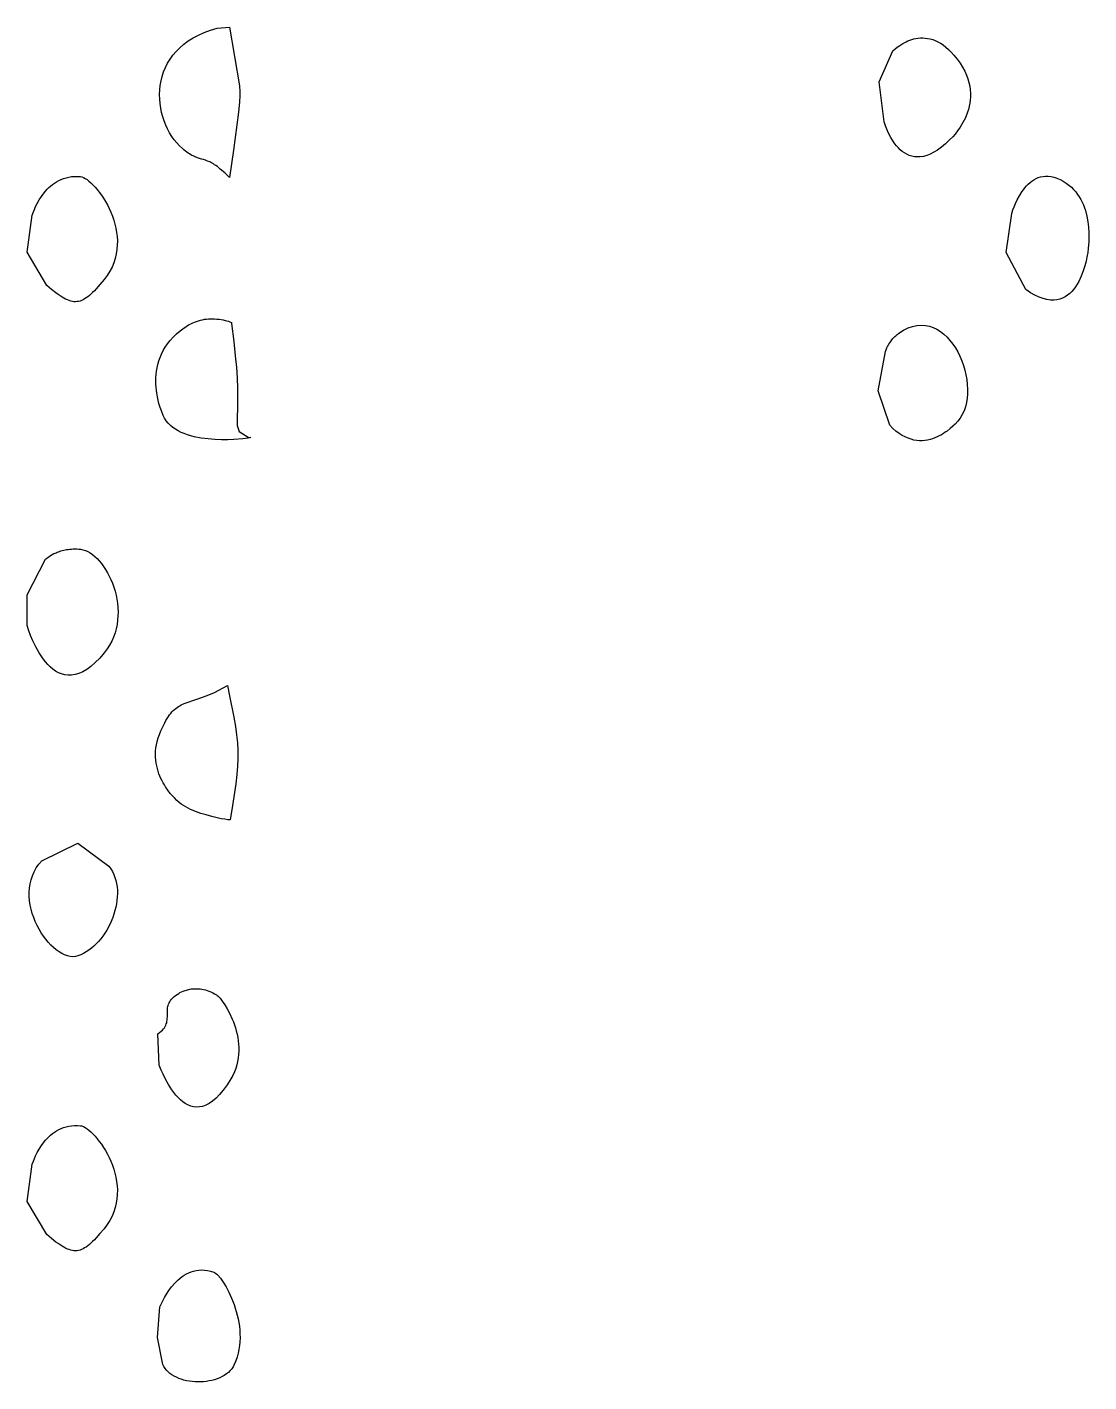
# Model space of a CAD drawing. Header units: millimetres. Extents: x 73 to 173, y -160 to -92.
# Drawn here: x 156.832 to 158.358, y -140.301 to -138.355 of the extents above; entities that cross this region are included whole.
import ezdxf

# ---------------------------------------------------------------- set-up
doc = ezdxf.new("R2010")
doc.units = ezdxf.units.MM
doc.layers.add('F.Silkscreen', color=41, linetype='CONTINUOUS', true_color=0xf2eda1)

msp = doc.modelspace()

# ---------------------------------------------------------------- linework, layer by layer
at = {"layer": 'F.Silkscreen', "linetype": 'CONTINUOUS'}
for p, q in [((157.105198, -138.356834), (157.123088, -138.355082)), ((157.123088, -138.355082), (157.137111, -138.43966)), ((157.057226, -138.379635), (157.063635, -138.374938)), ((157.063635, -138.374938), (157.07067, -138.370562)), ((157.07067, -138.370562), (157.078321, -138.366532)), ((157.078321, -138.366532), (157.086613, -138.362888)), ((157.086613, -138.362888), (157.095565, -138.359648)), ((157.095565, -138.359648), (157.105198, -138.356834)), ((158.095246, -138.376217), (158.097853, -138.375041)), ((158.097853, -138.375041), (158.100601, -138.373955)), ((158.100601, -138.373955), (158.103465, -138.372984)), ((158.103465, -138.372984), (158.106432, -138.372148)), ((158.106432, -138.372148), (158.109514, -138.371472)), ((158.109514, -138.371472), (158.112696, -138.370972)), ((158.112696, -138.370972), (158.11597, -138.37067)), ((158.11597, -138.37067), (158.11933, -138.370599)), ((158.11933, -138.370599), (158.122776, -138.370773)), ((158.122776, -138.370773), (158.126297, -138.371225)), ((158.126297, -138.371225), (158.129883, -138.371954)), ((158.129883, -138.371954), (158.133528, -138.372998)), ((158.133528, -138.372998), (158.137229, -138.374394)), ((158.137229, -138.374394), (158.140982, -138.376123)), ((157.041511, -138.395447), (157.046173, -138.389926)), ((157.046173, -138.389926), (157.051415, -138.384636)), ((157.051415, -138.384636), (157.057226, -138.379635)), ((158.056401, -138.433566), (158.076118, -138.389413)), ((158.076118, -138.389413), (158.079666, -138.38627)), ((158.079666, -138.38627), (158.082582, -138.383963)), ((158.082582, -138.383963), (158.086187, -138.381404)), ((158.086187, -138.381404), (158.090431, -138.378769)), ((158.090431, -138.378769), (158.09276, -138.377471)), ((158.09276, -138.377471), (158.095246, -138.376217)), ((158.140982, -138.376123), (158.144777, -138.378243)), ((158.144777, -138.378243), (158.148602, -138.380768)), ((158.148602, -138.380768), (158.152453, -138.383705)), ((158.152453, -138.383705), (158.156341, -138.387092)), ((158.156341, -138.387092), (158.160237, -138.390955)), ((158.160237, -138.390955), (158.164131, -138.395302)), ((157.028194, -138.419475), (157.03075, -138.413227)), ((157.03075, -138.413227), (157.03381, -138.407125)), ((157.03381, -138.407125), (157.037397, -138.401188)), ((157.037397, -138.401188), (157.041511, -138.395447)), ((158.164131, -138.395302), (158.168859, -138.40119)), ((158.168859, -138.40119), (158.172981, -138.407004)), ((158.172981, -138.407004), (158.176535, -138.412742)), ((158.176535, -138.412742), (158.179556, -138.418396)), ((157.023403, -138.438785), (157.024531, -138.432277)), ((157.024531, -138.432277), (157.026134, -138.425827)), ((157.026134, -138.425827), (157.028194, -138.419475)), ((158.063607, -138.491073), (158.056401, -138.433566)), ((158.179556, -138.418396), (158.182064, -138.423945)), ((158.182064, -138.423945), (158.184084, -138.429414)), ((158.184084, -138.429414), (158.185654, -138.434774)), ((157.022452, -138.451874), (157.02272, -138.445335)), ((157.022608, -138.458412), (157.022452, -138.451874)), ((157.02272, -138.445335), (157.023403, -138.438785)), ((157.137111, -138.43966), (157.137423, -138.442221)), ((157.137423, -138.442221), (157.13766, -138.445238)), ((157.13766, -138.445238), (157.13775, -138.447226)), ((157.13775, -138.447226), (157.137802, -138.451624)), ((157.137802, -138.451624), (157.137752, -138.453757)), ((158.185654, -138.434774), (158.186776, -138.440021)), ((158.186776, -138.440021), (158.187513, -138.445169)), ((158.187513, -138.445169), (158.187869, -138.45018)), ((158.187869, -138.45018), (158.187881, -138.455059)), ((157.023158, -138.464907), (157.022608, -138.458412)), ((157.02409, -138.471324), (157.023158, -138.464907)), ((157.025393, -138.47764), (157.02409, -138.471324)), ((157.137241, -138.462386), (157.135705, -138.47749)), ((157.137752, -138.453757), (157.137241, -138.462386)), ((158.186132, -138.46889), (158.185043, -138.473206)), ((158.18699, -138.464425), (158.186132, -138.46889)), ((158.187576, -138.459812), (158.18699, -138.464425)), ((158.187881, -138.455059), (158.187576, -138.459812)), ((157.027039, -138.483844), (157.025393, -138.47764)), ((157.029038, -138.48989), (157.027039, -138.483844)), ((157.031348, -138.495753), (157.029038, -138.48989)), ((157.135705, -138.47749), (157.128573, -138.532019)), ((158.06563, -138.496995), (158.063607, -138.491073)), ((158.177086, -138.492277), (158.173245, -138.498612)), ((158.180667, -138.485176), (158.177086, -138.492277)), ((158.183749, -138.477363), (158.180667, -138.485176)), ((158.185043, -138.473206), (158.183749, -138.477363)), ((157.033964, -138.501427), (157.031348, -138.495753)), ((157.036871, -138.506861), (157.033964, -138.501427)), ((157.040058, -138.512043), (157.036871, -138.506861)), ((158.067528, -138.501812), (158.06563, -138.496995)), ((158.070065, -138.50741), (158.067528, -138.501812)), ((158.073246, -138.513476), (158.070065, -138.50741)), ((158.165666, -138.508822), (158.162374, -138.512592)), ((158.169362, -138.504148), (158.165666, -138.508822)), ((158.173245, -138.498612), (158.169362, -138.504148)), ((157.043501, -138.51694), (157.040058, -138.512043)), ((157.047196, -138.521534), (157.043501, -138.51694)), ((157.051108, -138.52578), (157.047196, -138.521534)), ((157.055244, -138.529675), (157.051108, -138.52578)), ((157.057445, -138.531537), (157.055244, -138.529675)), ((158.077102, -138.519684), (158.073246, -138.513476)), ((158.079284, -138.522729), (158.077102, -138.519684)), ((158.081656, -138.525699), (158.079284, -138.522729)), ((158.084202, -138.528531), (158.081656, -138.525699)), ((158.086933, -138.531193), (158.084202, -138.528531)), ((158.089846, -138.533646), (158.086933, -138.531193)), ((158.146022, -138.527656), (158.140419, -138.531682)), ((158.15185, -138.522847), (158.146022, -138.527656)), ((158.157904, -138.517212), (158.15185, -138.522847)), ((158.162374, -138.512592), (158.157904, -138.517212)), ((157.059549, -138.533225), (157.057445, -138.531537)), ((157.061564, -138.53474), (157.059549, -138.533225)), ((157.063502, -138.536106), (157.061564, -138.53474)), ((157.065352, -138.53732), (157.063502, -138.536106)), ((157.067143, -138.538402), (157.065352, -138.53732)), ((157.068866, -138.53937), (157.067143, -138.538402)), ((157.070533, -138.540228), (157.068866, -138.53937)), ((157.073709, -138.541659), (157.070533, -138.540228)), ((157.076749, -138.542791), (157.073709, -138.541659)), ((157.079679, -138.543741), (157.076749, -138.542791)), ((157.082546, -138.544576), (157.079679, -138.543741)), ((157.085425, -138.545407), (157.082546, -138.544576)), ((157.088353, -138.546329), (157.085425, -138.545407)), ((157.091368, -138.547424), (157.088353, -138.546329)), ((157.094539, -138.548796), (157.091368, -138.547424)), ((157.0962, -138.549614), (157.094539, -138.548796)), ((157.097909, -138.550537), (157.0962, -138.549614)), ((157.099688, -138.551581), (157.097909, -138.550537)), ((157.128573, -138.532019), (157.122941, -138.571088)), ((158.092947, -138.535853), (158.089846, -138.533646)), ((158.096247, -138.537758), (158.092947, -138.535853)), ((158.099733, -138.539332), (158.096247, -138.537758)), ((158.103429, -138.540523), (158.099733, -138.539332)), ((158.107319, -138.541308), (158.103429, -138.540523)), ((158.111413, -138.541627), (158.107319, -138.541308)), ((158.115714, -138.541454), (158.111413, -138.541627)), ((158.120223, -138.540744), (158.115714, -138.541454)), ((158.124948, -138.53945), (158.120223, -138.540744)), ((158.129883, -138.537539), (158.124948, -138.53945)), ((158.135042, -138.534956), (158.129883, -138.537539)), ((158.140419, -138.531682), (158.135042, -138.534956)), ((156.8918, -138.570519), (156.895791, -138.569906)), ((156.895791, -138.569906), (156.899961, -138.569573)), ((156.899961, -138.569573), (156.904316, -138.569546)), ((156.904316, -138.569546), (156.908851, -138.569839)), ((156.908851, -138.569839), (156.910842, -138.570259)), ((156.910842, -138.570259), (156.913079, -138.571128)), ((157.101528, -138.552746), (157.099688, -138.551581)), ((157.103448, -138.554052), (157.101528, -138.552746)), ((157.105454, -138.555509), (157.103448, -138.554052)), ((157.107537, -138.557136), (157.105454, -138.555509)), ((157.109722, -138.558934), (157.107537, -138.557136)), ((157.116068, -138.564486), (157.109722, -138.558934)), ((157.121459, -138.569567), (157.116068, -138.564486)), ((157.122941, -138.571088), (157.121459, -138.569567)), ((158.285318, -138.571304), (158.288676, -138.570233)), ((158.288676, -138.570233), (158.292188, -138.569501)), ((158.292188, -138.569501), (158.295858, -138.569143)), ((158.295858, -138.569143), (158.299693, -138.569185)), ((158.299693, -138.569185), (158.303681, -138.569667)), ((158.303681, -138.569667), (158.307843, -138.570611)), ((156.858601, -138.590557), (156.860854, -138.588082)), ((156.860854, -138.588082), (156.863247, -138.585691)), ((156.863247, -138.585691), (156.865796, -138.583378)), ((156.865796, -138.583378), (156.868494, -138.581185)), ((156.868494, -138.581185), (156.871347, -138.579112)), ((156.871347, -138.579112), (156.874346, -138.5772)), ((156.874346, -138.5772), (156.877507, -138.575444)), ((156.877507, -138.575444), (156.880828, -138.573886)), ((156.880828, -138.573886), (156.884323, -138.57253)), ((156.884323, -138.57253), (156.887972, -138.571408)), ((156.887972, -138.571408), (156.8918, -138.570519)), ((156.913079, -138.571128), (156.91551, -138.572444)), ((156.91551, -138.572444), (156.918121, -138.574177)), ((156.918121, -138.574177), (156.920878, -138.576315)), ((156.920878, -138.576315), (156.923752, -138.57884)), ((156.923752, -138.57884), (156.926709, -138.581717)), ((156.926709, -138.581717), (156.929722, -138.584946)), ((156.929722, -138.584946), (156.932767, -138.588502)), ((156.932767, -138.588502), (156.935808, -138.592363)), ((158.261836, -138.591556), (158.26386, -138.588722)), ((158.26386, -138.588722), (158.266041, -138.585963)), ((158.266041, -138.585963), (158.268346, -138.583305)), ((158.268346, -138.583305), (158.270809, -138.580795)), ((158.270809, -138.580795), (158.273409, -138.57844)), ((158.273409, -138.57844), (158.276163, -138.576297)), ((158.276163, -138.576297), (158.279066, -138.574362)), ((158.279066, -138.574362), (158.282111, -138.57269)), ((158.282111, -138.57269), (158.285318, -138.571304)), ((158.307843, -138.570611), (158.312153, -138.572044)), ((158.312153, -138.572044), (158.316638, -138.574)), ((158.316638, -138.574), (158.321296, -138.576506)), ((158.321296, -138.576506), (158.325456, -138.579178)), ((158.325456, -138.579178), (158.329302, -138.582061)), ((158.329302, -138.582061), (158.332852, -138.58513)), ((158.332852, -138.58513), (158.336098, -138.588383)), ((158.336098, -138.588383), (158.339074, -138.591788)), ((156.844281, -138.612917), (156.846586, -138.608291)), ((156.846586, -138.608291), (156.849369, -138.603348)), ((156.849369, -138.603348), (156.852657, -138.598224)), ((156.852657, -138.598224), (156.85649, -138.593094)), ((156.85649, -138.593094), (156.858601, -138.590557)), ((156.935808, -138.592363), (156.938811, -138.596521)), ((156.938811, -138.596521), (156.941758, -138.60095)), ((156.941758, -138.60095), (156.944615, -138.605626)), ((156.944615, -138.605626), (156.947351, -138.610541)), ((158.250416, -138.613462), (158.252489, -138.608536)), ((158.252489, -138.608536), (158.255076, -138.603074)), ((158.255076, -138.603074), (158.258177, -138.597343)), ((158.258177, -138.597343), (158.261836, -138.591556)), ((158.339074, -138.591788), (158.341774, -138.595347)), ((158.341774, -138.595347), (158.34422, -138.599018)), ((158.34422, -138.599018), (158.346419, -138.602796)), ((158.346419, -138.602796), (158.348385, -138.606661)), ((158.348385, -138.606661), (158.350124, -138.610601)), ((156.832117, -138.678556), (156.839426, -138.625093)), ((156.839426, -138.625093), (156.841036, -138.620578)), ((156.841036, -138.620578), (156.842433, -138.617068)), ((156.842433, -138.617068), (156.844281, -138.612917)), ((156.947351, -138.610541), (156.949946, -138.615667)), ((156.949946, -138.615667), (156.952357, -138.620996)), ((156.952357, -138.620996), (156.95455, -138.626501)), ((156.95455, -138.626501), (156.95652, -138.632164)), ((158.239307, -138.678792), (158.247146, -138.622763)), ((158.247146, -138.622763), (158.248849, -138.61764)), ((158.248849, -138.61764), (158.250416, -138.613462)), ((158.350124, -138.610601), (158.351669, -138.614591)), ((158.351669, -138.614591), (158.353003, -138.618607)), ((158.353003, -138.618607), (158.355129, -138.626686)), ((158.355129, -138.626686), (158.356599, -138.634682)), ((156.95652, -138.632164), (156.958213, -138.637966)), ((156.958213, -138.637966), (156.959619, -138.643894)), ((156.959619, -138.643894), (156.960689, -138.649925)), ((158.356599, -138.634682), (158.357523, -138.64247)), ((158.357523, -138.64247), (158.357977, -138.64989)), ((156.960689, -138.649925), (156.961413, -138.656038)), ((156.961413, -138.656038), (156.961744, -138.662223)), ((156.961744, -138.662223), (156.961659, -138.668451)), ((158.357888, -138.663076), (158.357093, -138.673106)), ((158.358071, -138.656804), (158.357888, -138.663076)), ((158.357977, -138.64989), (158.358071, -138.656804)), ((156.86021, -138.726121), (156.832117, -138.678556)), ((156.96015, -138.680984), (156.958647, -138.687246)), ((156.961141, -138.674711), (156.96015, -138.680984)), ((156.961659, -138.668451), (156.961141, -138.674711)), ((158.267449, -138.732105), (158.239307, -138.678792)), ((158.355188, -138.68562), (158.353975, -138.691259)), ((158.356343, -138.678845), (158.355188, -138.68562)), ((158.357093, -138.673106), (158.356343, -138.678845)), ((156.950843, -138.705803), (156.947047, -138.711851)), ((156.954037, -138.699675), (156.950843, -138.705803)), ((156.956622, -138.693488), (156.954037, -138.699675)), ((156.958647, -138.687246), (156.956622, -138.693488)), ((158.349963, -138.705274), (158.347019, -138.71297)), ((158.352255, -138.697919), (158.349963, -138.705274)), ((158.353975, -138.691259), (158.352255, -138.697919)), ((156.936744, -138.724831), (156.931311, -138.730979)), ((156.942586, -138.717794), (156.936744, -138.724831)), ((156.947047, -138.711851), (156.942586, -138.717794)), ((158.341253, -138.724389), (158.338937, -138.727979)), ((158.343367, -138.720659), (158.341253, -138.724389)), ((158.347019, -138.71297), (158.343367, -138.720659)), ((156.867152, -138.73195), (156.86021, -138.726121)), ((156.873531, -138.736958), (156.867152, -138.73195)), ((156.876524, -138.739152), (156.873531, -138.736958)), ((156.879403, -138.741134), (156.876524, -138.739152)), ((156.882175, -138.74292), (156.879403, -138.741134)), ((156.884845, -138.74448), (156.882175, -138.74292)), ((156.887427, -138.745844), (156.884845, -138.74448)), ((156.916888, -138.744124), (156.914662, -138.745545)), ((156.919153, -138.742474), (156.916888, -138.744124)), ((156.921458, -138.74062), (156.919153, -138.742474)), ((156.923822, -138.738538), (156.921458, -138.74062)), ((156.926235, -138.736235), (156.923822, -138.738538)), ((156.928731, -138.73372), (156.926235, -138.736235)), ((156.931311, -138.730979), (156.928731, -138.73372)), ((158.274149, -138.736531), (158.267449, -138.732105)), ((158.280522, -138.740137), (158.274149, -138.736531)), ((158.28655, -138.742947), (158.280522, -138.740137)), ((158.292269, -138.745029), (158.28655, -138.742947)), ((158.297669, -138.74641), (158.292269, -138.745029)), ((158.320315, -138.744366), (158.316339, -138.745821)), ((158.324013, -138.74247), (158.320315, -138.744366)), ((158.327472, -138.740188), (158.324013, -138.74247)), ((158.330688, -138.737551), (158.327472, -138.740188)), ((158.333657, -138.734613), (158.330688, -138.737551)), ((158.336401, -138.731404), (158.333657, -138.734613)), ((158.338937, -138.727979), (158.336401, -138.731404)), ((156.889932, -138.74698), (156.887427, -138.745844)), ((156.892357, -138.747924), (156.889932, -138.74698)), ((156.894724, -138.748643), (156.892357, -138.747924)), ((156.897035, -138.74916), (156.894724, -138.748643)), ((156.899302, -138.749454), (156.897035, -138.74916)), ((156.901535, -138.749539), (156.899302, -138.749454)), ((156.903739, -138.749417), (156.901535, -138.749539)), ((156.905922, -138.749068), (156.903739, -138.749417)), ((156.908095, -138.748518), (156.905922, -138.749068)), ((156.910274, -138.747746), (156.908095, -138.748518)), ((156.912465, -138.746746), (156.910274, -138.747746)), ((156.914662, -138.745545), (156.912465, -138.746746)), ((158.302774, -138.747136), (158.297669, -138.74641)), ((158.307577, -138.747249), (158.302774, -138.747136)), ((158.3121, -138.74679), (158.307577, -138.747249)), ((158.316339, -138.745821), (158.3121, -138.74679)), ((157.059933, -138.785363), (157.062363, -138.783845)), ((157.062363, -138.783845), (157.064884, -138.782415)), ((157.064884, -138.782415), (157.067466, -138.781092)), ((157.067466, -138.781092), (157.070106, -138.779854)), ((157.070106, -138.779854), (157.072803, -138.778735)), ((157.072803, -138.778735), (157.07555, -138.777728)), ((157.07555, -138.777728), (157.078334, -138.776815)), ((157.078334, -138.776815), (157.081147, -138.776031)), ((157.081147, -138.776031), (157.084, -138.775363)), ((157.084, -138.775363), (157.086857, -138.774813)), ((157.086857, -138.774813), (157.089735, -138.774397)), ((157.089735, -138.774397), (157.092615, -138.774108)), ((157.092615, -138.774108), (157.095478, -138.773961)), ((157.095478, -138.773961), (157.098351, -138.773945)), ((157.098351, -138.773945), (157.1012, -138.77408)), ((157.1012, -138.77408), (157.104692, -138.77437)), ((157.104692, -138.77437), (157.107959, -138.774755)), ((157.107959, -138.774755), (157.110996, -138.775219)), ((157.110996, -138.775219), (157.113827, -138.775752)), ((157.113827, -138.775752), (157.116467, -138.776341)), ((157.116467, -138.776341), (157.118938, -138.776993)), ((157.118938, -138.776993), (157.121249, -138.777695)), ((157.121249, -138.777695), (157.123421, -138.778453)), ((157.123421, -138.778453), (157.12562, -138.779349)), ((157.12562, -138.779349), (157.125762, -138.780736)), ((157.125762, -138.780736), (157.128946, -138.806524)), ((158.104665, -138.784987), (158.110956, -138.783666)), ((158.110956, -138.783666), (158.117069, -138.783208)), ((158.117069, -138.783208), (158.123003, -138.783583)), ((158.123003, -138.783583), (158.12875, -138.784728)), ((157.03771, -138.805208), (157.041933, -138.800496)), ((157.041933, -138.800496), (157.046625, -138.795872)), ((157.046625, -138.795872), (157.05184, -138.791362)), ((157.05184, -138.791362), (157.057574, -138.786978)), ((157.057574, -138.786978), (157.059933, -138.785363)), ((158.074695, -138.804434), (158.076393, -138.802401)), ((158.076393, -138.802401), (158.077309, -138.801389)), ((158.077309, -138.801389), (158.078273, -138.800382)), ((158.078273, -138.800382), (158.079271, -138.799381)), ((158.079271, -138.799381), (158.080326, -138.798398)), ((158.080326, -138.798398), (158.081418, -138.797437)), ((158.081418, -138.797437), (158.082551, -138.796495)), ((158.082551, -138.796495), (158.083741, -138.795564)), ((158.083741, -138.795564), (158.084977, -138.79466)), ((158.084977, -138.79466), (158.09167, -138.790437)), ((158.09167, -138.790437), (158.098238, -138.787227)), ((158.098238, -138.787227), (158.104665, -138.784987)), ((158.12875, -138.784728), (158.134292, -138.786591)), ((158.134292, -138.786591), (158.139612, -138.789136)), ((158.139612, -138.789136), (158.144692, -138.792312)), ((158.144692, -138.792312), (158.149529, -138.796063)), ((158.149529, -138.796063), (158.154106, -138.800332)), ((158.154106, -138.800332), (158.158405, -138.805084)), ((157.025267, -138.824715), (157.027762, -138.819769)), ((157.027762, -138.819769), (157.030653, -138.814865)), ((157.030653, -138.814865), (157.033964, -138.810005)), ((157.033964, -138.810005), (157.03771, -138.805208)), ((157.128946, -138.806524), (157.131286, -138.827088)), ((158.055033, -138.877673), (158.065506, -138.820857)), ((158.065506, -138.820857), (158.066051, -138.819416)), ((158.066051, -138.819416), (158.06704, -138.817063)), ((158.06704, -138.817063), (158.06772, -138.815603)), ((158.06772, -138.815603), (158.06853, -138.813995)), ((158.06853, -138.813995), (158.069468, -138.812246)), ((158.069468, -138.812246), (158.070546, -138.810387)), ((158.070546, -138.810387), (158.071777, -138.808454)), ((158.071777, -138.808454), (158.073157, -138.806458)), ((158.073157, -138.806458), (158.074695, -138.804434)), ((158.158405, -138.805084), (158.162411, -138.810268)), ((158.162411, -138.810268), (158.166125, -138.815836)), ((158.166125, -138.815836), (158.169517, -138.821732)), ((158.169517, -138.821732), (158.17258, -138.827922)), ((157.018837, -138.844484), (157.019954, -138.839568)), ((157.019954, -138.839568), (157.021394, -138.834632)), ((157.021394, -138.834632), (157.023151, -138.829678)), ((157.023151, -138.829678), (157.025267, -138.824715)), ((157.131286, -138.827088), (157.132851, -138.843872)), ((158.17258, -138.827922), (158.175298, -138.83433)), ((158.175298, -138.83433), (158.177658, -138.840927)), ((158.177658, -138.840927), (158.17964, -138.847671)), ((157.017008, -138.863546), (157.017114, -138.858907)), ((157.017114, -138.858907), (157.017436, -138.854165)), ((157.017436, -138.854165), (157.018002, -138.849356)), ((157.018002, -138.849356), (157.018837, -138.844484)), ((157.132851, -138.843872), (157.133777, -138.85877)), ((157.133777, -138.85877), (157.13421, -138.873598)), ((158.17964, -138.847671), (158.181251, -138.854488)), ((158.181251, -138.854488), (158.182457, -138.86135)), ((158.182457, -138.86135), (158.183239, -138.868203)), ((157.017111, -138.868077), (157.017008, -138.863546)), ((157.017377, -138.872486), (157.017111, -138.868077)), ((157.018374, -138.880889), (157.017377, -138.872486)), ((157.019815, -138.888608), (157.018374, -138.880889)), ((157.13421, -138.873598), (157.134268, -138.890437)), ((158.071777, -138.92704), (158.055033, -138.877673)), ((158.183531, -138.881665), (158.182997, -138.888181)), ((158.183239, -138.868203), (158.183601, -138.874985)), ((158.183601, -138.874985), (158.183531, -138.881665)), ((157.021533, -138.895519), (157.019815, -138.888608)), ((157.023345, -138.901529), (157.021533, -138.895519)), ((157.134268, -138.890437), (157.133921, -138.927512)), ((158.180515, -138.900555), (158.178539, -138.906314)), ((158.182, -138.8945), (158.180515, -138.900555)), ((158.182997, -138.888181), (158.182, -138.8945)), ((157.025081, -138.906469), (157.023345, -138.901529)), ((157.027587, -138.912723), (157.025081, -138.906469)), ((157.029615, -138.916813), (157.027587, -138.912723)), ((157.032042, -138.920567), (157.029615, -138.916813)), ((157.034835, -138.924035), (157.032042, -138.920567)), ((158.173041, -138.916698), (158.169487, -138.921256)), ((158.176049, -138.91171), (158.173041, -138.916698)), ((158.178539, -138.906314), (158.176049, -138.91171)), ((157.037976, -138.92719), (157.034835, -138.924035)), ((157.041434, -138.930082), (157.037976, -138.92719)), ((157.045171, -138.932692), (157.041434, -138.930082)), ((157.04917, -138.935044), (157.045171, -138.932692)), ((157.053394, -138.937159), (157.04917, -138.935044)), ((157.057821, -138.939032), (157.053394, -138.937159)), ((157.062427, -138.940698), (157.057821, -138.939032)), ((157.133921, -138.927512), (157.136642, -138.935981)), ((157.136642, -138.935981), (157.149855, -138.944026)), ((158.076261, -138.93146), (158.071777, -138.92704)), ((158.080721, -138.935315), (158.076261, -138.93146)), ((158.08513, -138.93864), (158.080721, -138.935315)), ((158.089519, -138.941452), (158.08513, -138.93864)), ((158.148919, -138.938894), (158.146065, -138.940616)), ((158.151614, -138.937114), (158.148919, -138.938894)), ((158.15417, -138.935299), (158.151614, -138.937114)), ((158.158764, -138.931682), (158.15417, -138.935299)), ((158.162645, -138.928253), (158.158764, -138.931682)), ((158.165768, -138.925234), (158.162645, -138.928253)), ((158.169487, -138.921256), (158.165768, -138.925234)), ((157.067158, -138.942138), (157.062427, -138.940698)), ((157.072019, -138.943395), (157.067158, -138.942138)), ((157.081964, -138.945348), (157.072019, -138.943395)), ((157.092031, -138.946669), (157.081964, -138.945348)), ((157.101984, -138.947437), (157.092031, -138.946669)), ((157.111606, -138.947766), (157.101984, -138.947437)), ((157.120664, -138.947737), (157.111606, -138.947766)), ((157.128918, -138.947457), (157.120664, -138.947737)), ((157.142159, -138.946525), (157.128918, -138.947457)), ((157.149498, -138.945745), (157.142159, -138.946525)), ((157.15364, -138.944614), (157.149498, -138.945745)), ((157.149855, -138.944026), (157.15364, -138.944614)), ((158.093853, -138.943787), (158.089519, -138.941452)), ((158.098144, -138.945663), (158.093853, -138.943787)), ((158.102367, -138.947109), (158.098144, -138.945663)), ((158.106526, -138.948153), (158.102367, -138.947109)), ((158.110618, -138.948816), (158.106526, -138.948153)), ((158.114623, -138.94914), (158.110618, -138.948816)), ((158.118546, -138.949131), (158.114623, -138.94914)), ((158.122377, -138.948825), (158.118546, -138.949131)), ((158.126114, -138.948249), (158.122377, -138.948825)), ((158.129736, -138.947437), (158.126114, -138.948249)), ((158.133255, -138.946396), (158.129736, -138.947437)), ((158.136649, -138.945176), (158.133255, -138.946396)), ((158.139923, -138.943787), (158.136649, -138.945176)), ((158.143059, -138.942259), (158.139923, -138.943787)), ((158.146065, -138.940616), (158.143059, -138.942259)), ((156.863557, -139.115471), (156.865603, -139.114156)), ((156.865603, -139.114156), (156.867978, -139.112766)), ((156.867978, -139.112766), (156.870669, -139.111361)), ((156.870669, -139.111361), (156.872133, -139.11068)), ((156.872133, -139.11068), (156.873673, -139.109992)), ((156.873673, -139.109992), (156.87529, -139.10933)), ((156.87529, -139.10933), (156.876991, -139.108683)), ((156.876991, -139.108683), (156.878776, -139.108071)), ((156.878776, -139.108071), (156.880626, -139.107487)), ((156.880626, -139.107487), (156.882566, -139.106945)), ((156.882566, -139.106945), (156.884571, -139.106445)), ((156.884571, -139.106445), (156.886666, -139.105997)), ((156.886666, -139.105997), (156.88883, -139.105599)), ((156.88883, -139.105599), (156.891077, -139.105269)), ((156.891077, -139.105269), (156.893398, -139.104999)), ((156.893398, -139.104999), (156.895797, -139.104806)), ((156.895797, -139.104806), (156.89828, -139.104688)), ((156.89828, -139.104688), (156.900826, -139.104658)), ((156.900826, -139.104658), (156.903456, -139.104694)), ((156.903456, -139.104694), (156.90616, -139.104841)), ((156.90616, -139.104841), (156.908947, -139.105085)), ((156.908947, -139.105085), (156.912315, -139.105667)), ((156.912315, -139.105667), (156.91571, -139.106725)), ((156.91571, -139.106725), (156.91913, -139.108241)), ((156.91913, -139.108241), (156.922543, -139.110193)), ((156.922543, -139.110193), (156.925948, -139.112543)), ((156.925948, -139.112543), (156.929299, -139.115291)), ((156.832073, -139.170652), (156.85856, -139.119248)), ((156.85856, -139.119248), (156.860413, -139.11774)), ((156.860413, -139.11774), (156.861819, -139.116679)), ((156.861819, -139.116679), (156.863557, -139.115471)), ((156.929299, -139.115291), (156.932587, -139.118403)), ((156.932587, -139.118403), (156.935812, -139.121864)), ((156.935812, -139.121864), (156.938932, -139.125646)), ((156.938932, -139.125646), (156.941948, -139.129741)), ((156.941948, -139.129741), (156.944828, -139.134108)), ((156.944828, -139.134108), (156.947568, -139.138742)), ((156.947568, -139.138742), (156.950129, -139.143624)), ((156.950129, -139.143624), (156.952514, -139.148717)), ((156.952514, -139.148717), (156.954694, -139.154012)), ((156.954694, -139.154012), (156.956656, -139.159482)), ((156.831982, -139.214421), (156.832073, -139.170652)), ((156.956656, -139.159482), (156.958366, -139.165106)), ((156.958366, -139.165106), (156.959826, -139.17086)), ((156.959826, -139.17086), (156.961014, -139.176737)), ((156.961014, -139.176737), (156.961899, -139.182701)), ((156.961899, -139.182701), (156.962483, -139.188738)), ((156.962483, -139.188738), (156.962722, -139.194823)), ((156.962154, -139.207056), (156.96129, -139.213168)), ((156.962616, -139.200934), (156.962154, -139.207056)), ((156.962722, -139.194823), (156.962616, -139.200934)), ((156.834608, -139.222318), (156.831982, -139.214421)), ((156.837113, -139.228941), (156.834608, -139.222318)), ((156.840419, -139.236744), (156.837113, -139.228941)), ((156.95623, -139.231177), (156.953645, -139.237019)), ((156.958353, -139.225245), (156.95623, -139.231177)), ((156.960026, -139.219234), (156.958353, -139.225245)), ((156.96129, -139.213168), (156.960026, -139.219234)), ((156.844527, -139.245268), (156.840419, -139.236744)), ((156.849431, -139.254038), (156.844527, -139.245268)), ((156.94705, -139.248303), (156.942972, -139.253709)), ((156.950591, -139.242732), (156.94705, -139.248303)), ((156.953645, -139.237019), (156.950591, -139.242732)), ((156.855144, -139.26259), (156.849431, -139.254038)), ((156.858304, -139.266649), (156.855144, -139.26259)), ((156.86166, -139.270477), (156.858304, -139.266649)), ((156.865222, -139.274019), (156.86166, -139.270477)), ((156.929955, -139.267884), (156.923754, -139.273303)), ((156.936366, -139.261375), (156.929955, -139.267884)), ((156.942972, -139.253709), (156.936366, -139.261375)), ((156.868984, -139.277222), (156.865222, -139.274019)), ((156.872952, -139.280025), (156.868984, -139.277222)), ((156.877119, -139.282364), (156.872952, -139.280025)), ((156.881487, -139.284189), (156.877119, -139.282364)), ((156.886056, -139.285444), (156.881487, -139.284189)), ((156.89083, -139.286068), (156.886056, -139.285444)), ((156.895811, -139.286004), (156.89083, -139.286068)), ((156.90099, -139.285181), (156.895811, -139.286004)), ((156.906377, -139.28357), (156.90099, -139.285181)), ((156.911966, -139.281087), (156.906377, -139.28357)), ((156.917758, -139.277682), (156.911966, -139.281087)), ((156.923754, -139.273303), (156.917758, -139.277682)), ((157.101159, -139.310672), (157.11986, -139.300706)), ((157.11986, -139.300706), (157.123068, -139.315474)), ((157.05135, -139.329791), (157.05337, -139.328718)), ((157.05337, -139.328718), (157.057652, -139.326772)), ((157.057652, -139.326772), (157.062287, -139.325022)), ((157.062287, -139.325022), (157.07288, -139.321471)), ((157.07288, -139.321471), (157.078962, -139.319432)), ((157.078962, -139.319432), (157.085662, -139.317047)), ((157.085662, -139.317047), (157.093037, -139.314165)), ((157.093037, -139.314165), (157.101159, -139.310672)), ((157.123068, -139.315474), (157.12923, -139.346386)), ((157.031536, -139.351226), (157.033307, -139.348243)), ((157.033307, -139.348243), (157.035049, -139.345524)), ((157.035049, -139.345524), (157.03678, -139.343034)), ((157.03678, -139.343034), (157.038523, -139.340769)), ((157.038523, -139.340769), (157.040256, -139.338709)), ((157.040256, -139.338709), (157.042016, -139.336851)), ((157.042016, -139.336851), (157.043808, -139.335157)), ((157.043808, -139.335157), (157.045626, -139.333616)), ((157.045626, -139.333616), (157.047479, -139.33222)), ((157.047479, -139.33222), (157.049391, -139.330945)), ((157.049391, -139.330945), (157.05135, -139.329791)), ((157.12923, -139.346386), (157.131429, -139.359499)), ((157.022084, -139.371105), (157.024185, -139.366028)), ((157.024185, -139.366028), (157.026085, -139.361866)), ((157.026085, -139.361866), (157.027945, -139.358021)), ((157.027945, -139.358021), (157.029752, -139.35448)), ((157.029752, -139.35448), (157.031536, -139.351226)), ((157.131429, -139.359499), (157.133076, -139.37157)), ((157.017207, -139.390449), (157.017934, -139.385763)), ((157.017934, -139.385763), (157.018978, -139.380971)), ((157.018978, -139.380971), (157.020357, -139.376086)), ((157.020357, -139.376086), (157.022084, -139.371105)), ((157.133076, -139.37157), (157.134181, -139.382932)), ((157.134181, -139.382932), (157.134721, -139.393248)), ((157.016599, -139.399512), (157.016757, -139.395034)), ((157.016677, -139.403883), (157.016599, -139.399512)), ((157.017016, -139.408131), (157.016677, -139.403883)), ((157.016757, -139.395034), (157.017207, -139.390449)), ((157.134781, -139.405666), (157.134345, -139.416402)), ((157.134721, -139.393248), (157.134762, -139.394684)), ((157.134762, -139.394684), (157.134805, -139.404315)), ((157.134805, -139.404315), (157.134781, -139.405666)), ((157.017565, -139.412262), (157.017016, -139.408131)), ((157.018309, -139.41627), (157.017565, -139.412262)), ((157.019245, -139.420152), (157.018309, -139.41627)), ((157.020332, -139.423902), (157.019245, -139.420152)), ((157.021578, -139.427526), (157.020332, -139.423902)), ((157.134345, -139.416402), (157.133371, -139.428527)), ((157.022944, -139.431004), (157.021578, -139.427526)), ((157.024416, -139.434355), (157.022944, -139.431004)), ((157.025982, -139.437554), (157.024416, -139.434355)), ((157.027613, -139.440609), (157.025982, -139.437554)), ((157.029293, -139.443515), (157.027613, -139.440609)), ((157.031011, -139.446264), (157.029293, -139.443515)), ((157.131897, -139.441785), (157.127451, -139.472956)), ((157.133371, -139.428527), (157.131897, -139.441785)), ((157.034469, -139.451284), (157.031011, -139.446264)), ((157.037839, -139.455662), (157.034469, -139.451284)), ((157.040959, -139.459338), (157.037839, -139.455662)), ((157.043697, -139.462303), (157.040959, -139.459338)), ((157.047411, -139.465984), (157.043697, -139.462303)), ((157.050328, -139.468582), (157.047411, -139.465984)), ((157.053394, -139.470979), (157.050328, -139.468582)), ((157.056596, -139.473186), (157.053394, -139.470979)), ((157.059938, -139.475218), (157.056596, -139.473186)), ((157.063377, -139.477095), (157.059938, -139.475218)), ((157.066929, -139.478816), (157.063377, -139.477095)), ((157.070559, -139.480412), (157.066929, -139.478816)), ((157.074259, -139.481869), (157.070559, -139.480412)), ((157.078034, -139.483228), (157.074259, -139.481869)), ((157.081843, -139.484487), (157.078034, -139.483228)), ((157.089565, -139.486755), (157.081843, -139.484487)), ((157.127451, -139.472956), (157.124086, -139.493899)), ((157.09731, -139.488804), (157.089565, -139.486755)), ((157.105, -139.490712), (157.09731, -139.488804)), ((157.110821, -139.492041), (157.105, -139.490712)), ((157.115984, -139.492984), (157.110821, -139.492041)), ((157.120582, -139.493601), (157.115984, -139.492984)), ((157.124086, -139.493899), (157.120582, -139.493601)), ((156.853298, -139.552395), (156.904709, -139.527177)), ((156.904709, -139.527177), (156.949653, -139.560331)), ((156.842166, -139.56824), (156.845254, -139.562758)), ((156.845254, -139.562758), (156.848959, -139.55746)), ((156.848959, -139.55746), (156.853298, -139.552395)), ((156.949653, -139.560331), (156.952321, -139.564073)), ((156.836345, -139.585657), (156.83774, -139.579727)), ((156.83774, -139.579727), (156.839672, -139.573917)), ((156.839672, -139.573917), (156.842166, -139.56824)), ((156.952321, -139.564073), (156.954649, -139.568009)), ((156.954649, -139.568009), (156.956628, -139.572118)), ((156.956628, -139.572118), (156.958282, -139.576389)), ((156.958282, -139.576389), (156.959598, -139.580812)), ((156.959598, -139.580812), (156.96061, -139.585357)), ((156.835064, -139.597759), (156.835458, -139.591678)), ((156.835125, -139.603874), (156.835064, -139.597759)), ((156.835458, -139.591678), (156.836345, -139.585657)), ((156.96061, -139.585357), (156.961302, -139.590007)), ((156.961302, -139.590007), (156.961703, -139.594753)), ((156.961816, -139.599566), (156.961642, -139.604431)), ((156.961703, -139.594753), (156.961816, -139.599566)), ((156.835623, -139.609997), (156.835125, -139.603874)), ((156.836526, -139.616092), (156.835623, -139.609997)), ((156.837814, -139.622149), (156.836526, -139.616092)), ((156.959531, -139.619183), (156.958319, -139.624095)), ((156.960485, -139.61426), (156.959531, -139.619183)), ((156.961194, -139.609333), (156.960485, -139.61426)), ((156.961642, -139.604431), (156.961194, -139.609333)), ((156.839473, -139.628109), (156.837814, -139.622149)), ((156.841454, -139.633971), (156.839473, -139.628109)), ((156.843741, -139.639694), (156.841454, -139.633971)), ((156.846318, -139.645251), (156.843741, -139.639694)), ((156.955214, -139.633783), (156.95123, -139.643187)), ((156.956885, -139.628965), (156.955214, -139.633783)), ((156.958319, -139.624095), (156.956885, -139.628965)), ((156.849145, -139.650628), (156.846318, -139.645251)), ((156.852203, -139.655778), (156.849145, -139.650628)), ((156.855474, -139.660683), (156.852203, -139.655778)), ((156.943778, -139.656461), (156.940931, -139.660589)), ((156.946455, -139.652175), (156.943778, -139.656461)), ((156.95123, -139.643187), (156.946455, -139.652175)), ((156.85892, -139.665315), (156.855474, -139.660683)), ((156.862524, -139.669638), (156.85892, -139.665315)), ((156.866239, -139.673634), (156.862524, -139.669638)), ((156.870071, -139.677264), (156.866239, -139.673634)), ((156.873977, -139.680519), (156.870071, -139.677264)), ((156.924439, -139.678201), (156.920747, -139.681)), ((156.928014, -139.675145), (156.924439, -139.678201)), ((156.931459, -139.671834), (156.928014, -139.675145)), ((156.934768, -139.668286), (156.931459, -139.671834)), ((156.937927, -139.66454), (156.934768, -139.668286)), ((156.940931, -139.660589), (156.937927, -139.66454)), ((156.877941, -139.683343), (156.873977, -139.680519)), ((156.881926, -139.68573), (156.877941, -139.683343)), ((156.885911, -139.687642), (156.881926, -139.68573)), ((156.889873, -139.689057), (156.885911, -139.687642)), ((156.893787, -139.689943), (156.889873, -139.689057)), ((156.89762, -139.690275), (156.893787, -139.689943)), ((156.901346, -139.690021), (156.89762, -139.690275)), ((156.904951, -139.689157), (156.901346, -139.690021)), ((156.909032, -139.687605), (156.904951, -139.689157)), ((156.91303, -139.685714), (156.909032, -139.687605)), ((156.916939, -139.683509), (156.91303, -139.685714)), ((156.920747, -139.681), (156.916939, -139.683509)), ((157.060876, -139.738196), (157.062551, -139.737729)), ((157.062551, -139.737729), (157.064291, -139.737314)), ((157.064291, -139.737314), (157.066113, -139.73696)), ((157.066113, -139.73696), (157.068022, -139.736655)), ((157.068022, -139.736655), (157.070001, -139.736427)), ((157.070001, -139.736427), (157.072048, -139.73628)), ((157.072048, -139.73628), (157.074179, -139.736211)), ((157.074179, -139.736211), (157.076365, -139.736237)), ((157.076365, -139.736237), (157.078615, -139.736375)), ((157.078615, -139.736375), (157.080939, -139.736619)), ((157.080939, -139.736619), (157.083321, -139.736986)), ((157.083321, -139.736986), (157.085767, -139.737488)), ((157.085767, -139.737488), (157.088261, -139.738113)), ((157.035264, -139.758488), (157.036002, -139.756706)), ((157.036002, -139.756706), (157.036926, -139.754934)), ((157.036926, -139.754934), (157.038062, -139.753172)), ((157.038062, -139.753172), (157.039423, -139.751401)), ((157.039423, -139.751401), (157.041042, -139.749637)), ((157.041042, -139.749637), (157.042929, -139.747875)), ((157.042929, -139.747875), (157.04511, -139.746114)), ((157.04511, -139.746114), (157.0476, -139.744364)), ((157.0476, -139.744364), (157.049898, -139.742932)), ((157.049898, -139.742932), (157.051669, -139.741943)), ((157.051669, -139.741943), (157.053842, -139.740858)), ((157.053842, -139.740858), (157.056388, -139.739755)), ((157.056388, -139.739755), (157.059292, -139.738682)), ((157.059292, -139.738682), (157.060876, -139.738196)), ((157.088261, -139.738113), (157.090804, -139.7389)), ((157.090804, -139.7389), (157.093415, -139.739827)), ((157.093415, -139.739827), (157.096067, -139.740923)), ((157.096067, -139.740923), (157.09878, -139.742203)), ((157.09878, -139.742203), (157.101523, -139.743645)), ((157.101523, -139.743645), (157.104315, -139.745287)), ((157.104315, -139.745287), (157.105316, -139.746011)), ((157.105316, -139.746011), (157.10649, -139.747053)), ((157.10649, -139.747053), (157.109277, -139.750031)), ((157.109277, -139.750031), (157.112515, -139.754142)), ((157.112515, -139.754142), (157.116046, -139.759277)), ((157.033547, -139.779843), (157.033684, -139.776294)), ((157.033647, -139.76917), (157.033792, -139.765604)), ((157.033662, -139.772723), (157.033647, -139.76917)), ((157.033684, -139.776294), (157.033662, -139.772723)), ((157.033792, -139.765604), (157.033986, -139.763817)), ((157.033986, -139.763817), (157.03428, -139.762041)), ((157.03428, -139.762041), (157.034703, -139.760266)), ((157.034703, -139.760266), (157.035264, -139.758488)), ((157.116046, -139.759277), (157.119716, -139.765346)), ((157.119716, -139.765346), (157.123375, -139.772242)), ((157.123375, -139.772242), (157.126869, -139.779884)), ((157.024568, -139.797486), (157.026435, -139.795745)), ((157.026435, -139.795745), (157.028028, -139.793987)), ((157.028028, -139.793987), (157.029368, -139.792236)), ((157.029368, -139.792236), (157.030485, -139.790465)), ((157.030485, -139.790465), (157.031388, -139.788704)), ((157.031388, -139.788704), (157.032115, -139.786936)), ((157.032115, -139.786936), (157.032666, -139.785169)), ((157.032666, -139.785169), (157.033075, -139.783402)), ((157.033075, -139.783402), (157.033371, -139.781625)), ((157.033371, -139.781625), (157.033547, -139.779843)), ((157.126869, -139.779884), (157.128503, -139.783942)), ((157.128503, -139.783942), (157.130032, -139.788152)), ((157.130032, -139.788152), (157.131449, -139.792503)), ((157.131449, -139.792503), (157.132716, -139.796971)), ((157.019947, -139.800983), (157.022412, -139.799236)), ((157.021988, -139.84601), (157.019947, -139.800983)), ((157.022412, -139.799236), (157.024568, -139.797486)), ((157.132716, -139.796971), (157.133829, -139.801557)), ((157.133829, -139.801557), (157.134766, -139.806241)), ((157.134766, -139.806241), (157.135484, -139.811009)), ((157.135484, -139.811009), (157.136007, -139.815853)), ((157.136046, -139.830718), (157.135484, -139.835741)), ((157.136007, -139.815853), (157.136285, -139.820765)), ((157.136302, -139.82572), (157.136046, -139.830718)), ((157.136285, -139.820765), (157.136302, -139.82572)), ((157.024826, -139.853141), (157.021988, -139.84601)), ((157.027504, -139.859168), (157.024826, -139.853141)), ((157.131863, -139.850856), (157.129931, -139.855871)), ((157.133416, -139.845825), (157.131863, -139.850856)), ((157.134628, -139.840781), (157.133416, -139.845825)), ((157.135484, -139.835741), (157.134628, -139.840781)), ((157.030979, -139.866221), (157.027504, -139.859168)), ((157.035228, -139.873852), (157.030979, -139.866221)), ((157.04023, -139.88161), (157.035228, -139.873852)), ((157.12486, -139.865775), (157.119371, -139.874382)), ((157.127606, -139.860847), (157.12486, -139.865775)), ((157.129931, -139.855871), (157.127606, -139.860847)), ((157.043001, -139.885383), (157.04023, -139.88161)), ((157.045946, -139.889024), (157.043001, -139.885383)), ((157.049059, -139.892468), (157.045946, -139.889024)), ((157.052339, -139.895665), (157.049059, -139.892468)), ((157.103584, -139.893451), (157.098555, -139.89773)), ((157.108726, -139.888167), (157.103584, -139.893451)), ((157.11399, -139.881824), (157.108726, -139.888167)), ((157.119371, -139.874382), (157.11399, -139.881824)), ((157.055791, -139.898545), (157.052339, -139.895665)), ((157.059404, -139.901056), (157.055791, -139.898545)), ((157.063165, -139.903141), (157.059404, -139.901056)), ((157.067095, -139.904753), (157.063165, -139.903141)), ((157.071166, -139.905819), (157.067095, -139.904753)), ((157.075374, -139.90629), (157.071166, -139.905819)), ((157.079744, -139.906109), (157.075374, -139.90629)), ((157.08425, -139.905222), (157.079744, -139.906109)), ((157.088879, -139.903572), (157.08425, -139.905222)), ((157.093654, -139.901089), (157.088879, -139.903572)), ((157.098555, -139.89773), (157.093654, -139.901089)), ((156.858601, -139.953736), (156.860854, -139.95126)), ((156.860854, -139.95126), (156.863247, -139.948856)), ((156.863247, -139.948856), (156.865796, -139.946549)), ((156.865796, -139.946549), (156.868494, -139.944358)), ((156.868494, -139.944358), (156.871347, -139.942291)), ((156.871347, -139.942291), (156.874346, -139.94037)), ((156.874346, -139.94037), (156.877507, -139.938626)), ((156.877507, -139.938626), (156.880828, -139.93706)), ((156.880828, -139.93706), (156.884323, -139.935708)), ((156.884323, -139.935708), (156.887972, -139.934582)), ((156.887972, -139.934582), (156.8918, -139.933696)), ((156.8918, -139.933696), (156.895791, -139.933083)), ((156.895791, -139.933083), (156.899961, -139.932752)), ((156.899961, -139.932752), (156.904316, -139.932723)), ((156.904316, -139.932723), (156.908851, -139.933015)), ((156.908851, -139.933015), (156.910842, -139.93343)), ((156.910842, -139.93343), (156.913079, -139.93431)), ((156.913079, -139.93431), (156.91551, -139.935621)), ((156.91551, -139.935621), (156.918121, -139.937354)), ((156.918121, -139.937354), (156.920878, -139.939488)), ((156.920878, -139.939488), (156.923752, -139.942005)), ((156.923752, -139.942005), (156.926709, -139.944884)), ((156.926709, -139.944884), (156.929722, -139.948119)), ((156.929722, -139.948119), (156.932767, -139.951668)), ((156.932767, -139.951668), (156.935808, -139.955538)), ((156.846586, -139.971468), (156.849369, -139.96652)), ((156.849369, -139.96652), (156.852657, -139.961397)), ((156.852657, -139.961397), (156.85649, -139.956263)), ((156.85649, -139.956263), (156.858601, -139.953736)), ((156.935808, -139.955538), (156.938811, -139.959684)), ((156.938811, -139.959684), (156.941758, -139.964109)), ((156.941758, -139.964109), (156.944615, -139.968786)), ((156.944615, -139.968786), (156.947351, -139.973698)), ((156.832117, -140.041728), (156.839426, -139.988274)), ((156.839426, -139.988274), (156.841036, -139.983751)), ((156.841036, -139.983751), (156.842433, -139.980238)), ((156.842433, -139.980238), (156.844281, -139.976091)), ((156.844281, -139.976091), (156.846586, -139.971468)), ((156.947351, -139.973698), (156.949946, -139.978831)), ((156.949946, -139.978831), (156.952357, -139.984152)), ((156.952357, -139.984152), (156.95455, -139.98966)), ((156.95455, -139.98966), (156.95652, -139.99532)), ((156.95652, -139.99532), (156.958213, -140.001125)), ((156.958213, -140.001125), (156.959619, -140.00704)), ((156.959619, -140.00704), (156.960689, -140.013077)), ((156.960689, -140.013077), (156.961413, -140.019191)), ((156.961413, -140.019191), (156.961744, -140.025376)), ((156.961744, -140.025376), (156.961659, -140.031611)), ((156.86021, -140.089293), (156.832117, -140.041728)), ((156.96015, -140.044151), (156.958647, -140.050408)), ((156.961141, -140.037872), (156.96015, -140.044151)), ((156.961659, -140.031611), (156.961141, -140.037872)), ((156.954037, -140.062838), (156.950843, -140.068977)), ((156.956622, -140.056644), (156.954037, -140.062838)), ((156.958647, -140.050408), (156.956622, -140.056644)), ((156.936744, -140.087997), (156.931311, -140.094137)), ((156.942586, -140.08097), (156.936744, -140.087997)), ((156.947047, -140.07502), (156.942586, -140.08097)), ((156.950843, -140.068977), (156.947047, -140.07502)), ((156.867152, -140.095117), (156.86021, -140.089293)), ((156.873531, -140.100121), (156.867152, -140.095117)), ((156.876524, -140.102307), (156.873531, -140.100121)), ((156.879403, -140.104291), (156.876524, -140.102307)), ((156.882175, -140.106061), (156.879403, -140.104291)), ((156.884845, -140.107628), (156.882175, -140.106061)), ((156.887427, -140.108993), (156.884845, -140.107628)), ((156.916888, -140.107262), (156.914662, -140.108692)), ((156.919153, -140.10563), (156.916888, -140.107262)), ((156.921458, -140.103773), (156.919153, -140.10563)), ((156.923822, -140.101685), (156.921458, -140.103773)), ((156.926235, -140.099394), (156.923822, -140.101685)), ((156.928731, -140.096871), (156.926235, -140.099394)), ((156.931311, -140.094137), (156.928731, -140.096871)), ((156.889932, -140.110131), (156.887427, -140.108993)), ((156.892357, -140.111058), (156.889932, -140.110131)), ((156.894724, -140.111787), (156.892357, -140.111058)), ((156.897035, -140.112287), (156.894724, -140.111787)), ((156.899302, -140.11259), (156.897035, -140.112287)), ((156.901535, -140.112683), (156.899302, -140.11259)), ((156.903739, -140.112546), (156.901535, -140.112683)), ((156.905922, -140.112213), (156.903739, -140.112546)), ((156.908095, -140.111647), (156.905922, -140.112213)), ((156.910274, -140.110883), (156.908095, -140.111647)), ((156.912465, -140.109891), (156.910274, -140.110883)), ((156.914662, -140.108692), (156.912465, -140.109891)), ((157.057927, -140.147795), (157.061082, -140.145969)), ((157.061082, -140.145969), (157.064378, -140.144351)), ((157.064378, -140.144351), (157.067811, -140.142972)), ((157.067811, -140.142972), (157.07138, -140.141842)), ((157.07138, -140.141842), (157.075083, -140.140995)), ((157.075083, -140.140995), (157.078927, -140.140456)), ((157.078927, -140.140456), (157.082905, -140.140254)), ((157.082905, -140.140254), (157.087023, -140.140402)), ((157.087023, -140.140402), (157.09129, -140.14092)), ((157.09129, -140.14092), (157.09569, -140.141842)), ((157.09569, -140.141842), (157.100233, -140.143181)), ((157.100233, -140.143181), (157.101511, -140.143792)), ((157.101511, -140.143792), (157.102943, -140.144774)), ((157.102943, -140.144774), (157.104517, -140.146121)), ((157.104517, -140.146121), (157.10621, -140.147822)), ((157.035673, -140.169837), (157.039674, -140.164506)), ((157.039674, -140.164506), (157.044219, -140.159268)), ((157.044219, -140.159268), (157.04668, -140.156747)), ((157.04668, -140.156747), (157.049295, -140.154315)), ((157.049295, -140.154315), (157.052032, -140.151986)), ((157.052032, -140.151986), (157.054915, -140.149811)), ((157.054915, -140.149811), (157.057927, -140.147795)), ((157.10621, -140.147822), (157.109919, -140.152218)), ((157.109919, -140.152218), (157.113883, -140.157836)), ((157.113883, -140.157836), (157.117976, -140.164552)), ((157.117976, -140.164552), (157.12205, -140.172241)), ((157.025053, -140.188214), (157.026905, -140.184435)), ((157.026905, -140.184435), (157.029287, -140.179987)), ((157.029287, -140.179987), (157.03222, -140.175055)), ((157.03222, -140.175055), (157.035673, -140.169837)), ((157.12205, -140.172241), (157.125963, -140.180793)), ((157.125963, -140.180793), (157.129553, -140.190078)), ((157.019361, -140.23715), (157.022916, -140.192995)), ((157.022916, -140.192995), (157.025053, -140.188214)), ((157.129553, -140.190078), (157.131197, -140.194961)), ((157.131197, -140.194961), (157.132703, -140.199974)), ((157.132703, -140.199974), (157.134059, -140.205116)), ((157.134059, -140.205116), (157.135251, -140.210358)), ((157.135251, -140.210358), (157.136248, -140.215696)), ((157.136248, -140.215696), (157.137037, -140.221115)), ((157.137037, -140.221115), (157.137607, -140.226586)), ((157.027053, -140.276091), (157.019361, -140.23715)), ((157.137792, -140.243251), (157.137292, -140.248813)), ((157.137607, -140.226586), (157.13794, -140.232118)), ((157.138005, -140.237671), (157.137792, -140.243251)), ((157.13794, -140.232118), (157.138005, -140.237671)), ((157.135324, -140.259899), (157.133813, -140.265371)), ((157.136475, -140.254371), (157.135324, -140.259899)), ((157.137292, -140.248813), (157.136475, -140.254371)), ((157.028491, -140.279012), (157.027053, -140.276091)), ((157.030261, -140.281749), (157.028491, -140.279012)), ((157.03232, -140.284319), (157.030261, -140.281749)), ((157.126051, -140.282163), (157.123791, -140.284847)), ((157.128029, -140.279261), (157.126051, -140.282163)), ((157.129681, -140.276149), (157.128029, -140.279261)), ((157.131946, -140.270801), (157.129681, -140.276149)), ((157.133813, -140.265371), (157.131946, -140.270801)), ((157.034684, -140.286702), (157.03232, -140.284319)), ((157.037309, -140.288909), (157.034684, -140.286702)), ((157.040168, -140.290947), (157.037309, -140.288909)), ((157.043258, -140.292792), (157.040168, -140.290947)), ((157.046542, -140.294448), (157.043258, -140.292792)), ((157.050006, -140.295925), (157.046542, -140.294448)), ((157.053626, -140.297232), (157.050006, -140.295925)), ((157.057382, -140.298336), (157.053626, -140.297232)), ((157.061257, -140.299251), (157.057382, -140.298336)), ((157.065223, -140.299984), (157.061257, -140.299251)), ((157.069264, -140.300516), (157.065223, -140.299984)), ((157.07335, -140.300872), (157.069264, -140.300516)), ((157.077455, -140.301022), (157.07335, -140.300872)), ((157.081582, -140.300988), (157.077455, -140.301022)), ((157.085685, -140.300742), (157.081582, -140.300988)), ((157.089759, -140.300308), (157.085685, -140.300742)), ((157.093771, -140.299684), (157.089759, -140.300308)), ((157.097711, -140.298839), (157.093771, -140.299684)), ((157.101548, -140.297812), (157.097711, -140.298839)), ((157.105257, -140.296589), (157.101548, -140.297812)), ((157.108827, -140.295141), (157.105257, -140.296589)), ((157.112239, -140.293495), (157.108827, -140.295141)), ((157.115461, -140.291647), (157.112239, -140.293495)), ((157.118472, -140.289588), (157.115461, -140.291647)), ((157.121262, -140.287322), (157.118472, -140.289588)), ((157.123791, -140.284847), (157.121262, -140.287322))]:
    msp.add_line(p, q, dxfattribs=at)

doc.saveas('drawing.dxf')
